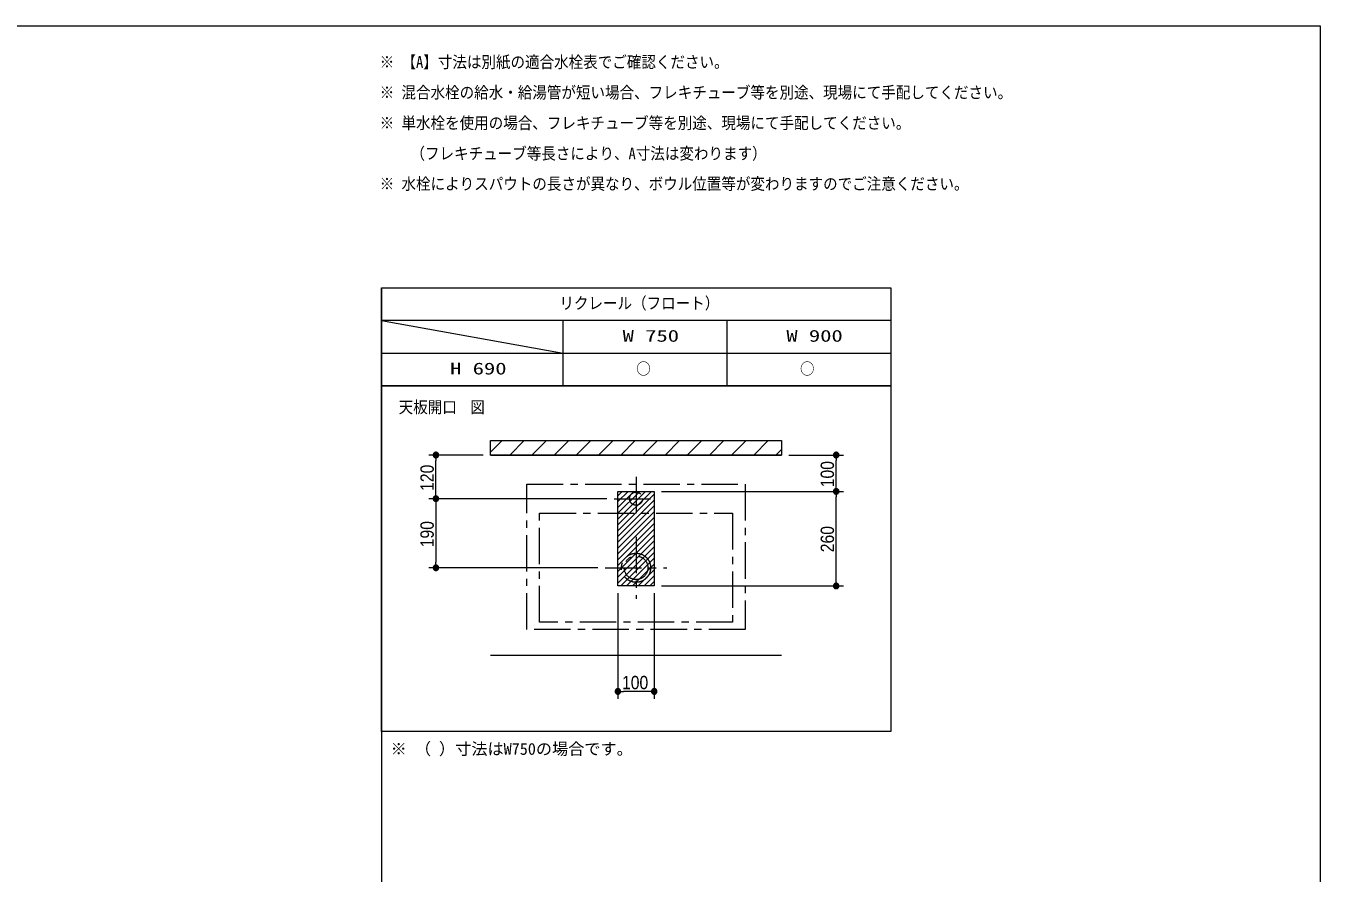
# Model space of a CAD drawing. Units: millimetres, scale not verified. Extents: x -6062 to 6062, y -3045 to 3045.
# Drawn here: x -1344 to 2212, y 440 to 2770 of the extents above; entities that cross this region are included whole.
import ezdxf
from ezdxf.enums import TextEntityAlignment as Align

# ---------------------------------------------------------------- set-up
doc = ezdxf.new("R2010")
doc.units = ezdxf.units.MM
doc.header["$LTSCALE"] = 20
doc.linetypes.add('CHAIN1', pattern=[8, 5, -1, 1, -1])
for name, color, linetype, lineweight in [('0-0_1図面枠', 7, 'Continuous', 9), ('0-2_2寸法-1', 7, 'Continuous', 9), ('0-3_0', 7, 'Continuous', 9), ('0-7_3一般', 7, 'Continuous', 9)]:
    doc.layers.add(name, color=color, linetype=linetype, lineweight=lineweight)
doc.styles.add('ＭＳ ゴシック', font='')
doc.styles.add('ＭＳ Ｐゴシック', font='')
doc.styles.get('ＭＳ ゴシック').set_extended_font_data('MS Gothic')
doc.styles.get('ＭＳ Ｐゴシック').set_extended_font_data('MS PGothic')

# ---------------------------------------------------------------- blocks, each defined once
blk = doc.blocks.new('グループ-2')
at = {"layer": '0-0_1図面枠'}
blk.add_lwpolyline([(-80000, 55400), (80000, 55400), (80000, -55400), (-80000, -55400)], close=True, dxfattribs=at)
blk = doc.blocks.new('図面枠')
at = {"layer": '0-0_1図面枠'}
blk.add_blockref('グループ-2', (0, 0), dxfattribs=at)
blk = doc.blocks.new('グループ-4')
at = {"layer": '0-0_1図面枠'}
for p, q in [((28400, 41000), (28400, -48600)), ((56400, 39200), (28400, 39200)), ((28400, 39200), (38400, 37400)), ((38400, 35600), (38400, 39200)), ((47400, 35600), (47400, 39200)), ((28400, 37400), (56400, 37400))]:
    blk.add_line(p, q, dxfattribs=at)
for points in [[(28400, 41000), (56400, 41000), (56400, 35600), (28400, 35600)], [(28400, 35600), (56400, 35600), (56400, 16600), (28400, 16600)]]:
    blk.add_lwpolyline(points, close=True, dxfattribs=at)
blk = doc.blocks.new('_Dot')
at = {"layer": '0-3_0'}
for p, q in [((-10, 0), (-20, 0)), ((9.78, 2), (-9.78, 2)), ((7.99, 6), (-7.99, 6)), ((9.16, -3.98), (-9.16, -3.98)), ((6, -7.98), (-6, -7.98))]:
    blk.add_line(p, q, dxfattribs=at)
for points in [[(10, 0), (9.92, 1.25), (9.69, 2.49), (9.3, 3.68), (8.76, 4.82), (8.09, 5.88), (7.29, 6.85), (6.37, 7.71), (5.36, 8.44), (4.26, 9.05), (3.09, 9.51), (1.87, 9.82), (0.63, 9.98), (-0.63, 9.98), (-1.87, 9.82), (-3.09, 9.51), (-4.26, 9.05), (-5.36, 8.44), (-6.37, 7.71), (-7.29, 6.85), (-8.09, 5.88), (-8.76, 4.82), (-9.3, 3.68), (-9.69, 2.49), (-9.92, 1.25), (-10, 0), (0, 0)], [(-10, 0), (-9.92, -1.25), (-9.69, -2.49), (-9.3, -3.68), (-8.76, -4.82), (-8.09, -5.88), (-7.29, -6.85), (-6.37, -7.71), (-5.36, -8.44), (-4.26, -9.05), (-3.09, -9.51), (-1.87, -9.82), (-0.63, -9.98), (0.63, -9.98), (1.87, -9.82), (3.09, -9.51), (4.26, -9.05), (5.36, -8.44), (6.37, -7.71), (7.29, -6.85), (8.09, -5.88), (8.76, -4.82), (9.3, -3.68), (9.69, -2.49), (9.92, -1.25), (10, 0), (0, 0)]]:
    blk.add_lwpolyline(points, close=True, dxfattribs=at)

msp = doc.modelspace()

# ---------------------------------------------------------------- linework, layer by layer
at = {"layer": '0-2_2寸法-1'}
for p, q in [((-87.5, 1590), (-237.5, 1590)), ((-217.5, 1485.01), (-217.5, 1574.99)), ((752.5, 1590), (902.5, 1590)), ((882.5, 1505.01), (882.5, 1574.99)), ((252.5, 1470), (-237.5, 1470)), ((252.5, 1470), (-237.5, 1470)), ((402.5, 1490), (902.5, 1490)), ((402.5, 1490), (902.5, 1490)), ((882.5, 1245.01), (882.5, 1474.99)), ((-217.5, 1454.99), (-217.5, 1295.01)), ((227.5, 1280), (-237.5, 1280)), ((282.5, 1210), (282.5, 920)), ((382.5, 1210), (382.5, 920)), ((402.5, 1230), (902.5, 1230)), ((367.49, 940), (297.51, 940))]:
    msp.add_line(p, q, dxfattribs=at)
at = {"layer": '0-7_3一般'}
for p, q in [((-67.5, 1598.08), (-35.58, 1630)), ((-14.62, 1590), (25.38, 1630)), ((46.34, 1590), (86.34, 1630)), ((107.3, 1590), (147.3, 1630)), ((168.26, 1590), (208.26, 1630)), ((229.22, 1590), (269.22, 1630)), ((290.18, 1590), (330.18, 1630)), ((351.14, 1590), (391.14, 1630)), ((412.1, 1590), (452.1, 1630)), ((473.06, 1590), (513.06, 1630)), ((534.02, 1590), (574.02, 1630)), ((594.98, 1590), (634.98, 1630)), ((655.94, 1590), (695.94, 1630)), ((716.9, 1590), (732.5, 1605.6)), ((-67.5, 1590), (732.5, 1590)), ((282.5, 1478), (294.5, 1490)), ((282.5, 1462), (310.5, 1490)), ((282.5, 1446), (326.5, 1490)), ((282.5, 1430), (342.5, 1490)), ((282.5, 1414), (358.5, 1490)), ((282.5, 1398), (374.5, 1490)), ((282.5, 1382), (382.5, 1482)), ((282.5, 1366), (382.5, 1466)), ((282.5, 1350), (382.5, 1450)), ((282.5, 1334), (382.5, 1434)), ((282.5, 1318), (382.5, 1418)), ((282.5, 1302), (382.5, 1402)), ((282.5, 1286), (382.5, 1386)), ((282.5, 1270), (382.5, 1370)), ((282.5, 1254), (382.5, 1354)), ((282.5, 1238), (382.5, 1338)), ((290.5, 1230), (382.5, 1322)), ((306.5, 1230), (382.5, 1306)), ((322.5, 1230), (382.5, 1290)), ((338.5, 1230), (382.5, 1274)), ((354.5, 1230), (382.5, 1258)), ((370.5, 1230), (382.5, 1242)), ((-67.5, 1040), (732.5, 1040))]:
    msp.add_line(p, q, dxfattribs=at)
at = {"layer": '0-7_3一般', "linetype": 'CHAIN1'}
for p, q in [((332.5, 1530), (332.5, 1410)), ((272.5, 1470), (392.5, 1470)), ((332.5, 1365), (332.5, 1195)), ((247.5, 1280), (417.5, 1280))]:
    msp.add_line(p, q, dxfattribs=at)
at = {"layer": '0-7_3一般'}
for points in [[(-67.5, 1630), (732.5, 1630), (732.5, 1590), (-67.5, 1590)], [(282.5, 1490), (382.5, 1490), (382.5, 1230), (282.5, 1230)], [(282.5, 1490), (382.5, 1490), (382.5, 1230), (282.5, 1230)]]:
    msp.add_lwpolyline(points, close=True, dxfattribs=at)
at = {"layer": '0-7_3一般', "linetype": 'CHAIN1'}
for points in [[(32.5, 1510), (632.5, 1510), (632.5, 1110), (32.5, 1110)], [(67.5, 1430), (597.5, 1430), (597.5, 1130), (67.5, 1130)]]:
    msp.add_lwpolyline(points, close=True, dxfattribs=at)
for centre, radius in [((332.5, 1470), 18), ((332.5, 1280), 40), ((332.5, 1280), 32.5)]:
    msp.add_circle(centre, radius, dxfattribs=at)

# ---------------------------------------------------------------- block references
at = {"layer": '0-0_1図面枠', "xscale": 0.05, "yscale": 0.05}
for name in ['図面枠', 'グループ-4']:
    msp.add_blockref(name, (-1787.5, 0), dxfattribs=at)
at = {"layer": '0-2_2寸法-1', "xscale": 0.7503418, "yscale": 0.7503418}
for p, rotation in [((-217.5, 1590), 90), ((882.5, 1590), 90), ((882.5, 1490), 270), ((882.5, 1490), 90), ((-217.5, 1470), 270), ((-217.5, 1470), 90), ((-217.5, 1280), 270), ((882.5, 1230), 270), ((282.5, 940), 180)]:
    msp.add_blockref('_Dot', p, dxfattribs=dict(at, rotation=rotation))
msp.add_blockref('_Dot', (382.5, 940), dxfattribs=at)

# ---------------------------------------------------------------- texts
at = {"layer": '0-0_1図面枠', "style": 'ＭＳ ゴシック'}
for s, width, p in [('※ 【A】寸法は別紙の適合水栓表でご確認ください。', 0.9, (-372.1, 2644.66)), ('※ 混合水栓の給水・給湯管が短い場合、フレキチューブ等を別途、現場にて手配してください。', 0.9, (-372.1, 2560.96)), ('※ 単水栓を使用の場合、フレキチューブ等を別途、現場にて手配してください。', 0.9, (-372.1, 2477.03)), ('\u3000\u3000（フレキチューブ等長さにより、A寸法は変わります）', 0.9, (-367.5, 2393.1)), ('※ 水栓によりスパウトの長さが異なり、ボウル位置等が変わりますのでご注意ください。', 0.9, (-372.1, 2309.78)), ('リクレール（フロート）', 0.9, (121.75, 1981.54)), ('W 750', 1.4, (295.55, 1891.74)), ('W 900', 1.4, (745.55, 1891.74)), ('H 690', 1.4, (-178.49, 1801.74)), ('○', 0.9, (332.91, 1801.25)), ('○', 0.9, (782.91, 1801.25)), ('天板開口', 0.9, (-320, 1695.64)), ('図', 0.9, (-123.27, 1695.64))]:
    msp.add_text(s, height=32.55, dxfattribs=dict(at, width=width)).set_placement(p, align=Align.BOTTOM_LEFT)
msp.add_text('※ （ ）寸法はW750の場合です。', height=32.55, dxfattribs=at).set_placement((-342.1, 756.01), align=Align.BOTTOM_LEFT)
at = {"layer": '0-2_2寸法-1', "style": 'ＭＳ Ｐゴシック', "width": 0.9}
for s, p in [('100', (887.46, 1501.39)), ('120', (-212.54, 1491.39)), ('190', (-212.54, 1336.39)), ('260', (887.46, 1322.72))]:
    msp.add_text(s, height=36.66, rotation=90, dxfattribs=at).set_placement(p, align=Align.BOTTOM_LEFT)
msp.add_text('100', height=36.66, dxfattribs=at).set_placement((293.89, 935.04), align=Align.BOTTOM_LEFT)

doc.saveas('drawing.dxf')
